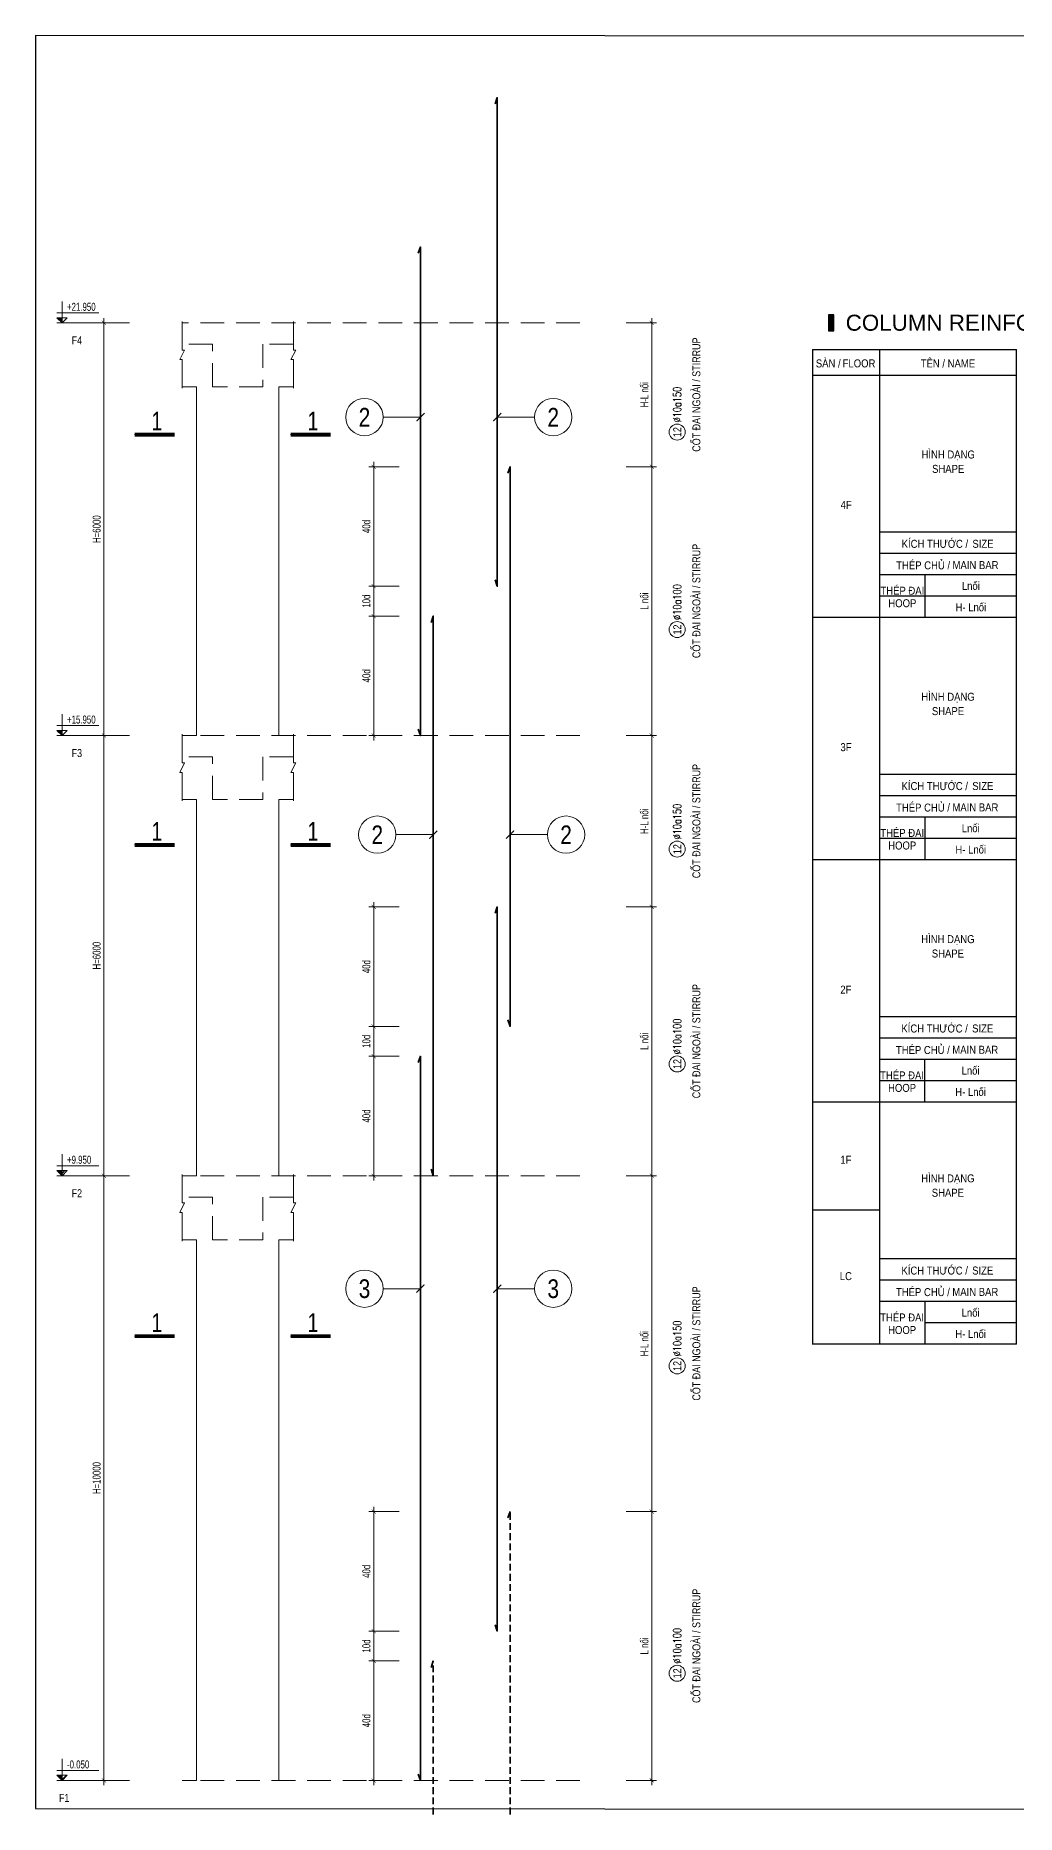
# Model space of a CAD drawing. Header units: millimetres. Extents: x 49323 to 538172, y -39336 to 181761.
# Drawn here: x 473037 to 482227, y 130284 to 146960 of the extents above; entities that cross this region are included whole.
import ezdxf
from ezdxf.enums import TextEntityAlignment as Align

# ---------------------------------------------------------------- set-up
doc = ezdxf.new("R2010")
doc.units = ezdxf.units.MM
doc.linetypes.add('HIDDEN', pattern=[9.524999999999999, 6.35, -3.175])
doc.linetypes.add('HIDDEN2', pattern=[4.762499999999999, 3.175, -1.5875])
doc.layers.get('0').update_dxf_attribs({"lineweight": 20})
doc.layers.get('Defpoints').update_dxf_attribs({"color": 151, "lineweight": 9})
for name, color, linetype in [('A-ANNO-LEAD', 4, 'Continuous'), ('TIT1', 3, 'Continuous'), ('TXT', 3, 'Continuous')]:
    doc.layers.add(name, color=color, linetype=linetype)
for name, color, linetype, lineweight in [('kata_thep chu', 4, 'Continuous', 35), ('NDC_S_ANNO', 7, 'Continuous', 20), ('NDC_S_BREAK-LINE', 1, 'Continuous', 15), ('NDC_S_CONTINUOUS', 3, 'Continuous', 20), ('NDC_S_DIM', 1, 'Continuous', 15), ('NDC_S_HIDDEN', 8, 'HIDDEN2', 13), ('NDC_S_LEADER', 1, 'Continuous', 15), ('NDC_S_REBAR', 4, 'Continuous', 35), ('NDC_S_SYMBOL', 1, 'Continuous', 15), ('NDC_S_TEXT SYMBOL', 7, 'Continuous', 20), ('NDC_S_THIN LINE', 8, 'Continuous', 9), ('NDC_S_VN TEXT', 7, 'Continuous', 20)]:
    doc.layers.add(name, color=color, linetype=linetype, lineweight=lineweight)
doc.styles.add('ARIAL', font='arial.ttf', dxfattribs={"width": 0.8})
doc.styles.add('NDC_ANNO', font='', dxfattribs={"width": 0.8})
doc.styles.add('NDC_ARIAL', font='arial.ttf', dxfattribs={"width": 0.85})
doc.styles.add('NDC_DIM', font='', dxfattribs={"width": 0.75})
doc.styles.add('NDC_EN TXT', font='romans.shx', dxfattribs={"width": 0.8})
doc.styles.add('NDC_VIE TXT', font='arial.ttf', dxfattribs={"width": 0.8})
doc.styles.get('NDC_ANNO').set_extended_font_data('Dotum')
doc.styles.get('NDC_DIM').set_extended_font_data('Dotum')
doc.dimstyles.new('NDC_dim_30', dxfattribs={"dimscale": 30, "dimtxt": 2.5, "dimasz": 1.5, "dimexe": 1.5, "dimexo": 2.5, "dimgap": 1, "dimtad": 1, "dimdec": 0, "dimzin": 0, "dimdsep": 46, "dimtxsty": 'NDC_DIM', "dimblk": 'DIMMARK', "dimcen": 0.09, "dimdle": 1.2, "dimclrd": 1, "dimclre": 1, "dimclrt": 3, "dimadec": 0, "dimazin": 0, "dimtfac": 1, "dimtdec": 0, "dimtix": 1, "dimtofl": 0, "dimtmove": 0, "dimatfit": 3, "dimfxl": 8, "dimfxlon": 1, "dimtolj": 1, "dimtzin": 0, "dimarcsym": 0})
doc.dimstyles.new('NDC_dim_75', dxfattribs={"dimscale": 75, "dimtxt": 2.5, "dimasz": 1.5, "dimexe": 1.5, "dimexo": 2.5, "dimgap": 1, "dimtad": 1, "dimdec": 0, "dimzin": 0, "dimdsep": 46, "dimtxsty": 'NDC_DIM', "dimblk": 'DIMMARK', "dimcen": 0.09, "dimdle": 1.2, "dimclrd": 1, "dimclre": 1, "dimclrt": 3, "dimadec": 0, "dimazin": 0, "dimtfac": 1, "dimtdec": 0, "dimtix": 1, "dimtofl": 0, "dimtmove": 0, "dimatfit": 3, "dimfxl": 8, "dimfxlon": 1, "dimtolj": 1, "dimtzin": 0, "dimarcsym": 0})

# ---------------------------------------------------------------- blocks, each defined once
blk = doc.blocks.new('DIMMARK')
at = {"layer": 'NDC_S_DIM', "color": 1}
blk.add_line((-1.5, 0), (1, 0), dxfattribs=at)
at = {"layer": 'NDC_S_DIM', "color": 2, "const_width": 0.1}
blk.add_lwpolyline([(-0.4242640687119285, -0.4242640687119285), (0.4242640687119285, 0.4242640687119285)], dxfattribs=at)
blk = doc.blocks.new('*D1915')
at = {"layer": 'Defpoints', "color": 0, "transparency": 16777216}
for p in [(235826.4158145603, 21008.03133469508), (236694.9130011299, 21008.03133469508), (236627.4130011282, 15339.42724640533)]:
    blk.add_point(p, dxfattribs=at)
at = {"layer": 'NDC_S_DIM', "color": 1, "lineweight": -2, "transparency": 16777216}
for p, q in [((236066.4158145603, 21008.03133469508), (235781.4158145603, 21008.03133469508)), ((235826.4158145603, 15384.42724640533), (235826.4158145603, 20963.03133469508)), ((236066.4158145603, 15339.42724640533), (235781.4158145603, 15339.42724640533))]:
    blk.add_line(p, q, dxfattribs=at)
at = {"layer": 'NDC_S_DIM', "color": 1, "lineweight": -2, "transparency": 16777216, "xscale": 45, "yscale": 45, "zscale": 45}
for p, rotation in [((235826.4158145603, 21008.03133469508), 90), ((235826.4158145603, 15339.42724640533), 270)]:
    blk.add_blockref('DIMMARK', p, dxfattribs=dict(at, rotation=rotation))
at = {"layer": 'NDC_S_DIM', "color": 3, "transparency": 16777216, "insert": (235758.8649326063, 18173.72929055013), "char_height": 75, "attachment_point": 5, "rotation": 90, "style": 'NDC_DIM'}
blk.add_mtext('\\A1;H=10000', dxfattribs=at)
blk = doc.blocks.new('*D1916')
at = {"layer": 'Defpoints', "color": 0, "transparency": 16777216}
for p in [(235826.4158145599, 25134.3877843607), (236694.9130011303, 25134.3877843607), (236694.9130011299, 21008.03133469508)]:
    blk.add_point(p, dxfattribs=at)
at = {"layer": 'NDC_S_DIM', "color": 1, "lineweight": -2, "transparency": 16777216}
for p, q in [((236066.4158145599, 25134.3877843607), (235781.4158145599, 25134.3877843607)), ((235826.4158145599, 21053.03133469508), (235826.4158145599, 25089.3877843607)), ((236066.4158145599, 21008.03133469508), (235781.4158145599, 21008.03133469508))]:
    blk.add_line(p, q, dxfattribs=at)
at = {"layer": 'NDC_S_DIM', "color": 1, "lineweight": -2, "transparency": 16777216, "xscale": 45, "yscale": 45, "zscale": 45}
for p, rotation in [((235826.4158145599, 25134.3877843607), 90), ((235826.4158145599, 21008.03133469508), 270)]:
    blk.add_blockref('DIMMARK', p, dxfattribs=dict(at, rotation=rotation))
at = {"layer": 'NDC_S_DIM', "color": 3, "transparency": 16777216, "insert": (235758.864932606, 23071.20955952782), "char_height": 75, "attachment_point": 5, "rotation": 90, "style": 'NDC_DIM'}
blk.add_mtext('\\A1;H=6000', dxfattribs=at)
blk = doc.blocks.new('*D1917')
at = {"layer": 'Defpoints', "color": 0, "transparency": 16777216}
for p in [(235826.4158145613, 29003.55654603003), (236744.9130011306, 29003.55654603003), (236694.9130011303, 25134.3877843607)]:
    blk.add_point(p, dxfattribs=at)
at = {"layer": 'NDC_S_DIM', "color": 1, "lineweight": -2, "transparency": 16777216}
for p, q in [((236066.4158145613, 29003.55654603003), (235781.4158145613, 29003.55654603003)), ((235826.4158145613, 25179.3877843607), (235826.4158145613, 28958.55654603003)), ((236066.4158145613, 25134.3877843607), (235781.4158145613, 25134.3877843607))]:
    blk.add_line(p, q, dxfattribs=at)
at = {"layer": 'NDC_S_DIM', "color": 1, "lineweight": -2, "transparency": 16777216, "xscale": 45, "yscale": 45, "zscale": 45}
for p, rotation in [((235826.4158145613, 29003.55654603003), 90), ((235826.4158145613, 25134.3877843607), 270)]:
    blk.add_blockref('DIMMARK', p, dxfattribs=dict(at, rotation=rotation))
at = {"layer": 'NDC_S_DIM', "color": 3, "transparency": 16777216, "insert": (235758.8649326074, 27068.97216519529), "char_height": 75, "attachment_point": 5, "rotation": 90, "style": 'NDC_DIM'}
blk.add_mtext('\\A1;H=6000', dxfattribs=at)
blk = doc.blocks.new('*U6')
at = {"layer": 'NDC_S_ANNO', "color": 0, "linetype": 'ByBlock', "lineweight": -2}
blk.add_line((-4.357142640116527, 0.002997111644365447), (1.000000217026004, 0.002999782974066001), dxfattribs=at)
at = {"layer": 'NDC_S_ANNO', "ltscale": 0.005, "const_width": 0.5}
blk.add_lwpolyline([(1.000000217026004, 0.002999782974066001), (-4.357142640116527, 0.002997111644365447)], dxfattribs=at)
at = {"layer": 'NDC_S_TEXT SYMBOL', "linetype": 'ByBlock', "lineweight": -2, "style": 'NDC_ANNO', "width": 0.8}
blk.add_attdef('DETAIL', text='', height=2.5, dxfattribs=at).set_placement((-0.635006858396082, 1.824862175366434), align=Align.MIDDLE_RIGHT)
blk = doc.blocks.new('*D1918')
at = {"layer": 'Defpoints', "color": 0, "ltscale": 0.005, "transparency": 16777216}
for p in [(238354.2713890636, 16459.42724640549, -5.397888116911379e-09), (238792.4508525407, 16459.42724640549), (238792.4508525407, 15339.42724640537)]:
    blk.add_point(p, dxfattribs=at)
at = {"layer": 'NDC_S_DIM', "color": 1, "lineweight": -2, "ltscale": 0.005, "transparency": 16777216}
for p, q in [((238594.2713890636, 16459.42724640549, -5.397888116911379e-09), (238309.2713890636, 16459.42724640549, -5.397888116911379e-09)), ((238354.2713890636, 15384.42724640537, -5.397888116911379e-09), (238354.2713890636, 16414.42724640549, -5.397888116911379e-09)), ((238594.2713890636, 15339.42724640537, -5.397888116911379e-09), (238309.2713890636, 15339.42724640537, -5.397888116911379e-09))]:
    blk.add_line(p, q, dxfattribs=at)
at = {"layer": 'NDC_S_DIM', "color": 1, "lineweight": -2, "ltscale": 0.005, "transparency": 16777216, "xscale": 45, "yscale": 45, "zscale": 45}
for p, rotation in [((238354.2713890636, 16459.42724640549, -5.397888116911379e-09), 90), ((238354.2713890636, 15339.42724640537, -5.397888116911379e-09), 270)]:
    blk.add_blockref('DIMMARK', p, dxfattribs=dict(at, rotation=rotation))
at = {"layer": 'NDC_S_DIM', "color": 3, "ltscale": 0.005, "transparency": 16777216, "insert": (238285.9572778016, 15899.42724640536, -5.397888116911379e-09), "char_height": 75, "attachment_point": 5, "rotation": 90, "style": 'NDC_DIM'}
blk.add_mtext('\\A1;40d', dxfattribs=at)
blk = doc.blocks.new('*D1919')
at = {"layer": 'Defpoints', "color": 0, "ltscale": 0.005, "transparency": 16777216}
for p in [(238354.2713890634, 16739.42724640371), (238792.4508525407, 16739.42724640371), (238792.4508525407, 16459.42724640549)]:
    blk.add_point(p, dxfattribs=at)
at = {"layer": 'NDC_S_DIM', "color": 1, "lineweight": -2, "ltscale": 0.005, "transparency": 16777216}
for p, q in [((238594.2713890634, 16739.42724640371), (238309.2713890634, 16739.42724640371)), ((238354.2713890634, 16504.42724640549), (238354.2713890634, 16694.42724640371)), ((238594.2713890634, 16459.42724640549), (238309.2713890634, 16459.42724640549))]:
    blk.add_line(p, q, dxfattribs=at)
at = {"layer": 'NDC_S_DIM', "color": 1, "lineweight": -2, "ltscale": 0.005, "transparency": 16777216, "xscale": 45, "yscale": 45, "zscale": 45}
for p, rotation in [((238354.2713890634, 16739.42724640371), 90), ((238354.2713890634, 16459.42724640549), 270)]:
    blk.add_blockref('DIMMARK', p, dxfattribs=dict(at, rotation=rotation))
at = {"layer": 'NDC_S_DIM', "color": 3, "ltscale": 0.005, "transparency": 16777216, "insert": (238285.9572778015, 16599.42724640453), "char_height": 75, "attachment_point": 5, "rotation": 90, "style": 'NDC_DIM'}
blk.add_mtext('\\A1;10d', dxfattribs=at)
blk = doc.blocks.new('*D1920')
at = {"layer": 'Defpoints', "color": 0, "ltscale": 0.005, "transparency": 16777216}
for p in [(238354.2713890634, 17859.42724640549), (238792.4508525407, 17859.42724640549), (238792.4508525407, 16739.42724640371)]:
    blk.add_point(p, dxfattribs=at)
at = {"layer": 'NDC_S_DIM', "color": 1, "lineweight": -2, "ltscale": 0.005, "transparency": 16777216}
for p, q in [((238594.2713890634, 17859.42724640549), (238309.2713890634, 17859.42724640549)), ((238354.2713890634, 16784.42724640371), (238354.2713890634, 17814.42724640549)), ((238594.2713890634, 16739.42724640371), (238309.2713890634, 16739.42724640371))]:
    blk.add_line(p, q, dxfattribs=at)
at = {"layer": 'NDC_S_DIM', "color": 1, "lineweight": -2, "ltscale": 0.005, "transparency": 16777216, "xscale": 45, "yscale": 45, "zscale": 45}
for p, rotation in [((238354.2713890634, 17859.42724640549), 90), ((238354.2713890634, 16739.42724640371), 270)]:
    blk.add_blockref('DIMMARK', p, dxfattribs=dict(at, rotation=rotation))
at = {"layer": 'NDC_S_DIM', "color": 3, "ltscale": 0.005, "transparency": 16777216, "insert": (238285.9572778015, 17299.42724640453), "char_height": 75, "attachment_point": 5, "rotation": 90, "style": 'NDC_DIM'}
blk.add_mtext('\\A1;40d', dxfattribs=at)
blk = doc.blocks.new('*D1921')
at = {"layer": 'Defpoints', "color": 0, "ltscale": 0.005, "transparency": 16777216}
for p in [(238354.271389063, 22128.03133469506, -5.397888116911379e-09), (238792.4508525413, 22128.03133469506), (238792.4508525413, 21008.03133469495)]:
    blk.add_point(p, dxfattribs=at)
at = {"layer": 'NDC_S_DIM', "color": 1, "lineweight": -2, "ltscale": 0.005, "transparency": 16777216}
for p, q in [((238594.271389063, 22128.03133469506, -5.397888116911379e-09), (238309.271389063, 22128.03133469506, -5.397888116911379e-09)), ((238354.271389063, 21053.03133469495, -5.397888116911379e-09), (238354.271389063, 22083.03133469506, -5.397888116911379e-09)), ((238594.271389063, 21008.03133469495, -5.397888116911379e-09), (238309.271389063, 21008.03133469495, -5.397888116911379e-09))]:
    blk.add_line(p, q, dxfattribs=at)
at = {"layer": 'NDC_S_DIM', "color": 1, "lineweight": -2, "ltscale": 0.005, "transparency": 16777216, "xscale": 45, "yscale": 45, "zscale": 45}
for p, rotation in [((238354.271389063, 22128.03133469506, -5.397888116911379e-09), 90), ((238354.271389063, 21008.03133469495, -5.397888116911379e-09), 270)]:
    blk.add_blockref('DIMMARK', p, dxfattribs=dict(at, rotation=rotation))
at = {"layer": 'NDC_S_DIM', "color": 3, "ltscale": 0.005, "transparency": 16777216, "insert": (238285.9572778011, 21568.03133469493, -5.397888116911379e-09), "char_height": 75, "attachment_point": 5, "rotation": 90, "style": 'NDC_DIM'}
blk.add_mtext('\\A1;40d', dxfattribs=at)
blk = doc.blocks.new('*D1922')
at = {"layer": 'Defpoints', "color": 0, "ltscale": 0.005, "transparency": 16777216}
for p in [(238354.271389063, 22408.03133469329), (238792.4508525413, 22408.03133469329), (238792.4508525413, 22128.03133469506)]:
    blk.add_point(p, dxfattribs=at)
at = {"layer": 'NDC_S_DIM', "color": 1, "lineweight": -2, "ltscale": 0.005, "transparency": 16777216}
for p, q in [((238594.271389063, 22408.03133469329), (238309.271389063, 22408.03133469329)), ((238354.271389063, 22173.03133469506), (238354.271389063, 22363.03133469329)), ((238594.271389063, 22128.03133469506), (238309.271389063, 22128.03133469506))]:
    blk.add_line(p, q, dxfattribs=at)
at = {"layer": 'NDC_S_DIM', "color": 1, "lineweight": -2, "ltscale": 0.005, "transparency": 16777216, "xscale": 45, "yscale": 45, "zscale": 45}
for p, rotation in [((238354.271389063, 22408.03133469329), 90), ((238354.271389063, 22128.03133469506), 270)]:
    blk.add_blockref('DIMMARK', p, dxfattribs=dict(at, rotation=rotation))
at = {"layer": 'NDC_S_DIM', "color": 3, "ltscale": 0.005, "transparency": 16777216, "insert": (238285.9572778011, 22268.0313346941), "char_height": 75, "attachment_point": 5, "rotation": 90, "style": 'NDC_DIM'}
blk.add_mtext('\\A1;10d', dxfattribs=at)
blk = doc.blocks.new('*D1923')
at = {"layer": 'Defpoints', "color": 0, "ltscale": 0.005, "transparency": 16777216}
for p in [(238354.271389063, 23528.03133469506), (238792.4508525413, 23528.03133469506), (238792.4508525413, 22408.03133469329)]:
    blk.add_point(p, dxfattribs=at)
at = {"layer": 'NDC_S_DIM', "color": 1, "lineweight": -2, "ltscale": 0.005, "transparency": 16777216}
for p, q in [((238594.271389063, 23528.03133469506), (238309.271389063, 23528.03133469506)), ((238354.271389063, 22453.03133469329), (238354.271389063, 23483.03133469506)), ((238594.271389063, 22408.03133469329), (238309.271389063, 22408.03133469329))]:
    blk.add_line(p, q, dxfattribs=at)
at = {"layer": 'NDC_S_DIM', "color": 1, "lineweight": -2, "ltscale": 0.005, "transparency": 16777216, "xscale": 45, "yscale": 45, "zscale": 45}
for p, rotation in [((238354.271389063, 23528.03133469506), 90), ((238354.271389063, 22408.03133469329), 270)]:
    blk.add_blockref('DIMMARK', p, dxfattribs=dict(at, rotation=rotation))
at = {"layer": 'NDC_S_DIM', "color": 3, "ltscale": 0.005, "transparency": 16777216, "insert": (238285.9572778011, 22968.0313346941), "char_height": 75, "attachment_point": 5, "rotation": 90, "style": 'NDC_DIM'}
blk.add_mtext('\\A1;40d', dxfattribs=at)
blk = doc.blocks.new('*D1924')
at = {"layer": 'Defpoints', "color": 0, "ltscale": 0.005, "transparency": 16777216}
for p in [(238354.2713890634, 26254.3877843607, -5.397888116911379e-09), (238792.4508525417, 26254.3877843607), (238792.4508525417, 25134.38778436059)]:
    blk.add_point(p, dxfattribs=at)
at = {"layer": 'NDC_S_DIM', "color": 1, "lineweight": -2, "ltscale": 0.005, "transparency": 16777216}
for p, q in [((238594.2713890634, 26254.3877843607, -5.397888116911379e-09), (238309.2713890634, 26254.3877843607, -5.397888116911379e-09)), ((238354.2713890634, 25179.38778436059, -5.397888116911379e-09), (238354.2713890634, 26209.3877843607, -5.397888116911379e-09)), ((238594.2713890634, 25134.38778436059, -5.397888116911379e-09), (238309.2713890634, 25134.38778436059, -5.397888116911379e-09))]:
    blk.add_line(p, q, dxfattribs=at)
at = {"layer": 'NDC_S_DIM', "color": 1, "lineweight": -2, "ltscale": 0.005, "transparency": 16777216, "xscale": 45, "yscale": 45, "zscale": 45}
for p, rotation in [((238354.2713890634, 26254.3877843607, -5.397888116911379e-09), 90), ((238354.2713890634, 25134.38778436059, -5.397888116911379e-09), 270)]:
    blk.add_blockref('DIMMARK', p, dxfattribs=dict(at, rotation=rotation))
at = {"layer": 'NDC_S_DIM', "color": 3, "ltscale": 0.005, "transparency": 16777216, "insert": (238285.9572778015, 25694.38778436057, -5.397888116911379e-09), "char_height": 75, "attachment_point": 5, "rotation": 90, "style": 'NDC_DIM'}
blk.add_mtext('\\A1;40d', dxfattribs=at)
blk = doc.blocks.new('*D1925')
at = {"layer": 'Defpoints', "color": 0, "ltscale": 0.005, "transparency": 16777216}
for p in [(238354.2713890634, 26534.38778435893), (238792.4508525417, 26534.38778435893), (238792.4508525417, 26254.3877843607)]:
    blk.add_point(p, dxfattribs=at)
at = {"layer": 'NDC_S_DIM', "color": 1, "lineweight": -2, "ltscale": 0.005, "transparency": 16777216}
for p, q in [((238594.2713890634, 26534.38778435893), (238309.2713890634, 26534.38778435893)), ((238354.2713890634, 26299.3877843607), (238354.2713890634, 26489.38778435893)), ((238594.2713890634, 26254.3877843607), (238309.2713890634, 26254.3877843607))]:
    blk.add_line(p, q, dxfattribs=at)
at = {"layer": 'NDC_S_DIM', "color": 1, "lineweight": -2, "ltscale": 0.005, "transparency": 16777216, "xscale": 45, "yscale": 45, "zscale": 45}
for p, rotation in [((238354.2713890634, 26534.38778435893), 90), ((238354.2713890634, 26254.3877843607), 270)]:
    blk.add_blockref('DIMMARK', p, dxfattribs=dict(at, rotation=rotation))
at = {"layer": 'NDC_S_DIM', "color": 3, "ltscale": 0.005, "transparency": 16777216, "insert": (238285.9572778015, 26394.38778435974), "char_height": 75, "attachment_point": 5, "rotation": 90, "style": 'NDC_DIM'}
blk.add_mtext('\\A1;10d', dxfattribs=at)
blk = doc.blocks.new('*D1926')
at = {"layer": 'Defpoints', "color": 0, "ltscale": 0.005, "transparency": 16777216}
for p in [(238354.2713890633, 27654.3877843607), (238792.4508525417, 27654.3877843607), (238792.4508525417, 26534.38778435893)]:
    blk.add_point(p, dxfattribs=at)
at = {"layer": 'NDC_S_DIM', "color": 1, "lineweight": -2, "ltscale": 0.005, "transparency": 16777216}
for p, q in [((238594.2713890633, 27654.3877843607), (238309.2713890633, 27654.3877843607)), ((238354.2713890633, 26579.38778435893), (238354.2713890633, 27609.3877843607)), ((238594.2713890633, 26534.38778435893), (238309.2713890633, 26534.38778435893))]:
    blk.add_line(p, q, dxfattribs=at)
at = {"layer": 'NDC_S_DIM', "color": 1, "lineweight": -2, "ltscale": 0.005, "transparency": 16777216, "xscale": 45, "yscale": 45, "zscale": 45}
for p, rotation in [((238354.2713890633, 27654.3877843607), 90), ((238354.2713890633, 26534.38778435893), 270)]:
    blk.add_blockref('DIMMARK', p, dxfattribs=dict(at, rotation=rotation))
at = {"layer": 'NDC_S_DIM', "color": 3, "ltscale": 0.005, "transparency": 16777216, "insert": (238285.9572778014, 27094.38778435974), "char_height": 75, "attachment_point": 5, "rotation": 90, "style": 'NDC_DIM'}
blk.add_mtext('\\A1;40d', dxfattribs=at)
blk = doc.blocks.new('*D1927')
at = {"layer": 'Defpoints', "color": 0, "ltscale": 70, "transparency": 16777216}
for p in [(239632.2000959597, 17859.42724640569), (240959.7569647339, 17859.42724640569), (240397.4042410804, 15339.42724640533)]:
    blk.add_point(p, dxfattribs=at)
at = {"layer": 'NDC_S_DIM', "color": 1, "lineweight": -2, "ltscale": 70, "transparency": 16777216}
for p, q in [((240719.7569647339, 17859.42724640569), (241004.7569647339, 17859.42724640569)), ((240959.7569647339, 15384.42724640533), (240959.7569647339, 17814.42724640569)), ((240719.7569647339, 15339.42724640533), (241004.7569647339, 15339.42724640533))]:
    blk.add_line(p, q, dxfattribs=at)
at = {"layer": 'NDC_S_DIM', "color": 1, "lineweight": -2, "ltscale": 70, "transparency": 16777216, "xscale": 45, "yscale": 45, "zscale": 45}
for p, rotation in [((240959.7569647339, 17859.42724640569), 90), ((240959.7569647339, 15339.42724640533), 270)]:
    blk.add_blockref('DIMMARK', p, dxfattribs=dict(at, rotation=rotation))
at = {"layer": 'NDC_S_DIM', "color": 3, "ltscale": 70, "transparency": 16777216, "insert": (240891.7576305128, 16599.42724640544), "char_height": 75, "attachment_point": 5, "rotation": 90, "style": 'NDC_DIM'}
blk.add_mtext('\\A1;L nối', dxfattribs=at)
blk = doc.blocks.new('*D1928')
at = {"layer": 'Defpoints', "color": 0, "ltscale": 70, "transparency": 16777216}
for p in [(239512.2000959597, 23528.03133469512), (240959.7569647335, 23528.03133469512), (240397.404241081, 21008.0313346949)]:
    blk.add_point(p, dxfattribs=at)
at = {"layer": 'NDC_S_DIM', "color": 1, "lineweight": -2, "ltscale": 70, "transparency": 16777216}
for p, q in [((240719.7569647335, 23528.03133469512), (241004.7569647335, 23528.03133469512)), ((240959.7569647335, 21053.0313346949), (240959.7569647335, 23483.03133469512)), ((240719.7569647335, 21008.0313346949), (241004.7569647335, 21008.0313346949))]:
    blk.add_line(p, q, dxfattribs=at)
at = {"layer": 'NDC_S_DIM', "color": 1, "lineweight": -2, "ltscale": 70, "transparency": 16777216, "xscale": 45, "yscale": 45, "zscale": 45}
for p, rotation in [((240959.7569647335, 23528.03133469512), 90), ((240959.7569647335, 21008.0313346949), 270)]:
    blk.add_blockref('DIMMARK', p, dxfattribs=dict(at, rotation=rotation))
at = {"layer": 'NDC_S_DIM', "color": 3, "ltscale": 70, "transparency": 16777216, "insert": (240891.7576305124, 22268.03133469494), "char_height": 75, "attachment_point": 5, "rotation": 90, "style": 'NDC_DIM'}
blk.add_mtext('\\A1;L nối', dxfattribs=at)
blk = doc.blocks.new('*D1929')
at = {"layer": 'Defpoints', "color": 0, "ltscale": 70, "transparency": 16777216}
for p in [(239632.2000959606, 27654.38778436095), (240959.7569647339, 27654.38778436095), (240397.4042410813, 25134.38778436054)]:
    blk.add_point(p, dxfattribs=at)
at = {"layer": 'NDC_S_DIM', "color": 1, "lineweight": -2, "ltscale": 70, "transparency": 16777216}
for p, q in [((240719.7569647339, 27654.38778436095), (241004.7569647339, 27654.38778436095)), ((240959.7569647339, 25179.38778436054), (240959.7569647339, 27609.38778436095)), ((240719.7569647339, 25134.38778436054), (241004.7569647339, 25134.38778436054))]:
    blk.add_line(p, q, dxfattribs=at)
at = {"layer": 'NDC_S_DIM', "color": 1, "lineweight": -2, "ltscale": 70, "transparency": 16777216, "xscale": 45, "yscale": 45, "zscale": 45}
for p, rotation in [((240959.7569647339, 27654.38778436095), 90), ((240959.7569647339, 25134.38778436054), 270)]:
    blk.add_blockref('DIMMARK', p, dxfattribs=dict(at, rotation=rotation))
at = {"layer": 'NDC_S_DIM', "color": 3, "ltscale": 70, "transparency": 16777216, "insert": (240891.7576305128, 26394.38778436067), "char_height": 75, "attachment_point": 5, "rotation": 90, "style": 'NDC_DIM'}
blk.add_mtext('\\A1;L nối', dxfattribs=at)
blk = doc.blocks.new('*U236')
blk.add_circle((-2.5, 0), 2.5)
at = {"layer": 'NDC_S_VN TEXT', "color": 7, "style": 'ARIAL', "width": 0.8}
blk.add_attdef('SH2', text='', height=2.5, dxfattribs=at).set_placement((-2.5, 0), align=Align.MIDDLE)
at = {"layer": 'NDC_S_VN TEXT', "color": 3, "style": 'NDC_EN TXT', "width": 0.75}
blk.add_attdef('DKKC1', (0.5, -1.25), '', height=2.5, dxfattribs=at)
blk = doc.blocks.new('CD')
at = {"layer": 'NDC_S_ANNO'}
blk.add_hatch(color=3, dxfattribs=at).paths.add_polyline_path([(5.820766091346741e-10, 159.6954857552046), (-161.2010908627417, 159.6954857552046), (5.820766091346741e-10, -5.529727786779404e-10)])
at = {"layer": 'NDC_S_ANNO', "ltscale": 50}
h = blk.add_hatch(dxfattribs=at)
h.set_pattern_fill('ANSI31', color=256, scale=140.6250541793833, style=0)
h.set_pattern_definition([(45, (5.820766091346741e-10, 0), (-315.7122508925224, 315.7122508925224), [])])
h.paths.add_polyline_path([(5.820766091346741e-10, 159.6954857552046), (5.820766091346741e-10, -5.529727786779404e-10), (161.2010908930097, 159.6954857552046)])
for p, q in [((1156.125648126763, 0), (-163.8695725132129, 0)), ((-159.2704896852956, 314.0833880473947), (1146.947077315999, 314.0833880473947))]:
    blk.add_line(p, q, dxfattribs=at)
for points in [[(5.820766091346741e-10, 669.4950748638657), (5.820766091346741e-10, -5.529727786779404e-10)], [(5.820766091346741e-10, -5.529727786779404e-10), (-161.2010908627417, 159.6954857552046), (5.820766091346741e-10, 159.6954857552046)], [(5.820766091346741e-10, -5.529727786779404e-10), (161.2010908930097, 159.6954857552046), (5.820766091346741e-10, 159.6954857552046)]]:
    blk.add_lwpolyline(points, dxfattribs=at)
at = {"layer": 'NDC_S_TEXT SYMBOL', "color": 3, "style": 'NDC_DIM', "width": 0.7}
blk.add_attdef('COT', (153.9534816145897, 374.6377722059842), '', height=250, dxfattribs=at)
blk = doc.blocks.new('*D1930')
at = {"layer": 'Defpoints', "color": 0, "ltscale": 40, "transparency": 16777216}
for p in [(239512.2000959596, 21008.0313346949), (240959.7569647341, 21008.0313346949), (239632.2000959597, 17859.42724640569)]:
    blk.add_point(p, dxfattribs=at)
at = {"layer": 'NDC_S_DIM', "color": 1, "lineweight": -2, "ltscale": 40, "transparency": 16777216}
for p, q in [((240719.7569647341, 21008.0313346949), (241004.7569647341, 21008.0313346949)), ((240959.7569647341, 17904.42724640569), (240959.7569647341, 20963.0313346949)), ((240719.7569647341, 17859.42724640569), (241004.7569647341, 17859.42724640569))]:
    blk.add_line(p, q, dxfattribs=at)
at = {"layer": 'NDC_S_DIM', "color": 1, "lineweight": -2, "ltscale": 40, "transparency": 16777216, "xscale": 45, "yscale": 45, "zscale": 45}
for p, rotation in [((240959.7569647341, 21008.0313346949), 90), ((240959.7569647341, 17859.42724640569), 270)]:
    blk.add_blockref('DIMMARK', p, dxfattribs=dict(at, rotation=rotation))
at = {"layer": 'NDC_S_DIM', "color": 3, "ltscale": 40, "transparency": 16777216, "insert": (240891.757630513, 19433.72929055023), "char_height": 75, "attachment_point": 5, "rotation": 90, "style": 'NDC_DIM'}
blk.add_mtext('\\A1;H-L nối', dxfattribs=at)
blk = doc.blocks.new('*D1931')
at = {"layer": 'Defpoints', "color": 0, "ltscale": 40, "transparency": 16777216}
for p in [(240397.4042410813, 25134.38778436054), (240959.7569647338, 25134.38778436054), (239512.2000959597, 23528.03133469512)]:
    blk.add_point(p, dxfattribs=at)
at = {"layer": 'NDC_S_DIM', "color": 1, "lineweight": -2, "ltscale": 40, "transparency": 16777216}
for p, q in [((240719.7569647338, 25134.38778436054), (241004.7569647338, 25134.38778436054)), ((240959.7569647338, 23573.03133469512), (240959.7569647338, 25089.38778436054)), ((240719.7569647338, 23528.03133469512), (241004.7569647338, 23528.03133469512))]:
    blk.add_line(p, q, dxfattribs=at)
at = {"layer": 'NDC_S_DIM', "color": 1, "lineweight": -2, "ltscale": 40, "transparency": 16777216, "xscale": 45, "yscale": 45, "zscale": 45}
for p, rotation in [((240959.7569647338, 25134.38778436054), 90), ((240959.7569647338, 23528.03133469512), 270)]:
    blk.add_blockref('DIMMARK', p, dxfattribs=dict(at, rotation=rotation))
at = {"layer": 'NDC_S_DIM', "color": 3, "ltscale": 40, "transparency": 16777216, "insert": (240891.7576305127, 24331.20955952776), "char_height": 75, "attachment_point": 5, "rotation": 90, "style": 'NDC_DIM'}
blk.add_mtext('\\A1;H-L nối', dxfattribs=at)
blk = doc.blocks.new('*D1932')
at = {"layer": 'Defpoints', "color": 0, "ltscale": 40, "transparency": 16777216}
for p in [(239512.2000959604, 29003.55654603003), (240959.7569647351, 29003.55654603003), (239632.2000959606, 27654.38778436095)]:
    blk.add_point(p, dxfattribs=at)
at = {"layer": 'NDC_S_DIM', "color": 1, "lineweight": -2, "ltscale": 40, "transparency": 16777216}
for p, q in [((240719.7569647351, 29003.55654603003), (241004.7569647351, 29003.55654603003)), ((240959.7569647351, 27699.38778436095), (240959.7569647351, 28958.55654603003)), ((240719.7569647351, 27654.38778436095), (241004.7569647351, 27654.38778436095))]:
    blk.add_line(p, q, dxfattribs=at)
at = {"layer": 'NDC_S_DIM', "color": 1, "lineweight": -2, "ltscale": 40, "transparency": 16777216, "xscale": 45, "yscale": 45, "zscale": 45}
for p, rotation in [((240959.7569647351, 29003.55654603003), 90), ((240959.7569647351, 27654.38778436095), 270)]:
    blk.add_blockref('DIMMARK', p, dxfattribs=dict(at, rotation=rotation))
at = {"layer": 'NDC_S_DIM', "color": 3, "ltscale": 40, "transparency": 16777216, "insert": (240891.757630514, 28328.97216519541), "char_height": 75, "attachment_point": 5, "rotation": 90, "style": 'NDC_DIM'}
blk.add_mtext('\\A1;H-L nối', dxfattribs=at)
blk = doc.blocks.new('column 2')
at = {"layer": 'kata_thep chu', "color": 4, "ltscale": 0.005}
for points in [[(239492.2000959601, 26594.38778436094), (239512.2000959601, 26534.38778436094), (239512.2000959603, 31115.44661806026), (239492.2000959603, 31055.44661806026)], [(238772.45085254, 25194.38778435806), (238792.45085254, 25134.38778435806), (238792.4508525404, 29715.44661806026), (238772.4508525404, 29655.44661806026)], [(239612.2000959602, 22468.03133469512), (239632.2000959602, 22408.03133469512), (239632.2000959605, 27654.38778436094), (239612.2000959605, 27594.38778436094)], [(238892.4508525396, 21068.03133469485), (238912.4508525396, 21008.03133469485), (238912.45085254, 26254.38778436094), (238892.45085254, 26194.38778436094)], [(239492.2000959589, 16799.42724640535), (239512.2000959589, 16739.42724640535), (239512.2000959596, 23528.03133469512), (239492.2000959596, 23468.03133469512)], [(238772.450852539, 15399.42724640269), (238792.450852539, 15339.42724640269), (238792.4508525396, 22128.03133469512), (238772.4508525396, 22068.03133469512)]]:
    blk.add_lwpolyline(points, dxfattribs=at)
at = {"layer": 'NDC_S_BREAK-LINE'}
for points in [[(236559.9130011287, 28391.05654603001), (236559.9130011287, 28658.55654603001), (236537.4130011287, 28658.55654603001), (236582.4130011287, 28748.55654603001), (236559.9130011287, 28748.55654603001), (236559.9130011287, 29016.05654603001)], [(237601.5253373742, 28391.05654603001), (237601.5253373742, 28658.55654603001), (237579.0253373742, 28658.55654603001), (237624.0253373742, 28748.55654603001), (237601.5253373742, 28748.55654603001), (237601.5253373742, 29016.05654603001)], [(236559.9130011284, 24521.88778436053), (236559.9130011284, 24789.38778436053), (236537.4130011284, 24789.38778436053), (236582.4130011284, 24879.38778436053), (236559.9130011284, 24879.38778436053), (236559.9130011284, 25146.88778436053)], [(237601.525337374, 24521.88778436053), (237601.525337374, 24789.38778436053), (237579.025337374, 24789.38778436053), (237624.025337374, 24879.38778436053), (237601.525337374, 24879.38778436053), (237601.525337374, 25146.88778436053)], [(236559.9130011279, 20395.5313346949), (236559.9130011279, 20663.0313346949), (236537.4130011279, 20663.0313346949), (236582.4130011279, 20753.0313346949), (236559.9130011279, 20753.0313346949), (236559.9130011279, 21020.5313346949)], [(237601.5253373735, 20395.5313346949), (237601.5253373735, 20663.0313346949), (237579.0253373735, 20663.0313346949), (237624.0253373735, 20753.0313346949), (237601.5253373735, 20753.0313346949), (237601.5253373735, 21020.5313346949)]]:
    blk.add_lwpolyline(points, dxfattribs=at)
at = {"layer": 'NDC_S_CONTINUOUS'}
for points in [[(236559.9130011284, 25134.38778436069), (236694.9130011302, 25134.38778436069), (236694.9130011287, 28403.55654603001), (236559.9130011287, 28403.55654603001)], [(237601.525337374, 25134.38778436069), (237466.525337374, 25134.38778436072), (237466.5253373742, 28403.55654603001), (237601.5253373742, 28403.55654603001)], [(236559.9130011279, 21008.03133469506), (236694.9130011298, 21008.03133469506), (236694.9130011284, 24534.38778436053), (236559.9130011284, 24534.38778436053)], [(237601.5253373735, 21008.03133469506), (237466.5253373735, 21008.03133469509), (237466.525337374, 24534.38778436053), (237601.525337374, 24534.38778436053)], [(236559.9130011273, 15339.42724640532), (236694.9130011292, 15339.42724640532), (236694.9130011279, 20408.0313346949), (236559.9130011279, 20408.0313346949)], [(237601.5253373728, 15339.42724640532), (237466.5253373728, 15339.42724640535), (237466.5253373735, 20408.0313346949), (237601.5253373735, 20408.0313346949)]]:
    blk.add_lwpolyline(points, dxfattribs=at)
at = {"layer": 'NDC_S_DIM'}
for centre in [(238267.9398233747, 28119.68021524866), (240036.7111251258, 28119.68021524866), (238387.9398233744, 24205.32067478051), (240156.7111251254, 24205.32067478051), (238267.9398233743, 19949.12371299155), (240036.7111251253, 19949.12371299155)]:
    blk.add_circle(centre, 175, dxfattribs=at)
at = {"layer": 'NDC_S_HIDDEN', "ltscale": 70}
for p, q in [((240287.411377722, 29003.55654603001), (236559.9130011287, 29003.55654603001)), ((240287.4113777216, 25134.38778436053), (236559.9130011284, 25134.38778436053)), ((240287.4113777212, 21008.0313346949), (236559.9130011279, 21008.0313346949)), ((240287.4113777207, 15339.42724640532), (236559.9130011273, 15339.42724640532))]:
    blk.add_line(p, q, dxfattribs=at)
for points in [[(237601.5253373742, 28803.55654603001), (237316.5253373742, 28803.55654603001), (237316.5253373742, 28403.55654603001), (236844.9130011287, 28403.55654603001), (236844.9130011306, 28803.55654603001), (236559.9130011287, 28803.55654603001)], [(237601.525337374, 24934.38778436053), (237316.525337374, 24934.38778436053), (237316.525337374, 24534.38778436053), (236844.9130011284, 24534.38778436053), (236844.9130011302, 24934.38778436053), (236559.9130011284, 24934.38778436053)], [(237601.5253373735, 20808.0313346949), (237316.5253373735, 20808.0313346949), (237316.5253373735, 20408.0313346949), (236844.9130011279, 20408.0313346949), (236844.9130011298, 20808.0313346949), (236559.9130011279, 20808.0313346949)]]:
    blk.add_lwpolyline(points, dxfattribs=at)
at = {"layer": 'NDC_S_REBAR', "linetype": 'HIDDEN', "ltscale": 10}
for points in [[(239632.2000959596, 15020.6372472502), (239632.2000959596, 17859.42724640568), (239612.2000959596, 17799.42724640568)], [(238912.450852539, 15020.6372472502), (238912.450852539, 16459.42724640568), (238892.450852539, 16399.42724640568)]]:
    blk.add_lwpolyline(points, dxfattribs=at)
at = {"layer": 'NDC_S_DIM'}
ref = blk.add_blockref('CD', (235434.5781201225, 29003.55654603022), dxfattribs=dict(at, xscale=0.3, yscale=0.3, zscale=0.3))
ref.add_attrib('COT', '+21.950', (235480.7641646069, 29115.94787769202), dxfattribs={"layer": '0', "color": 3, "height": 75.00000000000004, "style": 'NDC_DIM', "width": 0.7499999999999999})
ref = blk.add_blockref('CD', (235434.5781201222, 25134.38778436073), dxfattribs=dict(at, xscale=0.3, yscale=0.3, zscale=0.3))
ref.add_attrib('COT', '+15.950', (235480.7641646066, 25246.77911602253), dxfattribs={"layer": '0', "color": 3, "height": 75.00000000000004, "style": 'NDC_DIM', "width": 0.7499999999999999})
ref = blk.add_blockref('CD', (235434.5781201217, 21008.0313346951), dxfattribs=dict(at, xscale=0.3, yscale=0.3, zscale=0.3))
ref.add_attrib('COT', '+9.950', (235480.7641646061, 21120.4226663569), dxfattribs={"layer": '0', "color": 3, "height": 75.00000000000004, "style": 'NDC_DIM', "width": 0.7499999999999999})
ref = blk.add_blockref('CD', (235434.5781201221, 15339.42724640535), dxfattribs=dict(at, xscale=0.3, yscale=0.3, zscale=0.7))
ref.add_attrib('COT', '-0.050', (235480.7641646065, 15451.81857806715), dxfattribs={"layer": '0', "color": 6, "height": 75.00000000000004, "style": 'NDC_DIM', "width": 0.7499999999999999})
at = {"layer": 'NDC_S_SYMBOL', "xscale": 70, "yscale": 70, "zscale": 70}
for p in [(236418.3402147517, 27954.90264049081), (237881.1238500982, 27954.90290762378), (236418.3402147513, 24108.46543541795), (237881.1238500978, 24108.46570255092), (236418.3402147506, 19504.09594659193), (237881.1238500972, 19504.0962137249)]:
    blk.add_blockref('*U6', p, dxfattribs=at).add_auto_attribs({'DETAIL': '1'})
at = {"layer": 'NDC_S_THIN LINE', "xscale": 30.00000000000001, "yscale": 30.00000000000001, "zscale": 30.00000000000001, "rotation": 90}
for p, values in [((241197.8886069545, 28054.18656389408), {'SH2': '12', 'DKKC1': '%%c10a150'}), ((241197.8886069545, 26203.32581655787), {'SH2': '12', 'DKKC1': '%%c10a100'}), ((241197.888606954, 24144.72034900117), {'SH2': '12', 'DKKC1': '%%c10a150'}), ((241197.888606954, 22130.66582379845), {'SH2': '12', 'DKKC1': '%%c10a100'}), ((241197.8886069533, 19300.07076771458), {'SH2': '12', 'DKKC1': '%%c10a150'}), ((241197.8886069533, 16418.56618510318), {'SH2': '12', 'DKKC1': '%%c10a100'})]:
    blk.add_blockref('*U236', p, dxfattribs=at).add_auto_attribs(values)
at = {"layer": 'NDC_S_VN TEXT', "style": 'NDC_VIE TXT', "width": 0.8}
for s, p in [('F4', (235524.0751357267, 28839.42426986509)), ('F3', (235524.0751357265, 24970.25550819561)), ('F2', (235524.075135726, 20843.89905852998)), ('F1', (235405.1977976569, 15175.29497024018))]:
    blk.add_text(s, height=75, dxfattribs=at).set_placement(p, align=Align.MIDDLE_LEFT)
for p in [(241377.8875609568, 27795.00670546669), (241377.8875609556, 25860.42232463195), (241377.8875609555, 23797.24409979903), (241377.8875609551, 21734.06587496621), (241377.8875609557, 18899.7638308215), (241377.8875609556, 16065.46178667672)]:
    blk.add_text('CỐT ĐAI NGOÀI / STIRRUP', height=75, rotation=90, dxfattribs=at).set_placement(p, align=Align.MIDDLE_LEFT)
at = {"layer": 'NDC_S_VN TEXT', "color": 7, "style": 'ARIAL', "width": 0.8}
for s, p in [('2', (238267.9398233747, 28119.68021524866)), ('2', (240036.7111251258, 28119.68021524866)), ('2', (238387.9398233744, 24205.32067478051)), ('2', (240156.7111251254, 24205.32067478051)), ('3', (238267.9398233743, 19949.12371299155)), ('3', (240036.7111251253, 19949.12371299155))]:
    blk.add_text(s, height=175, dxfattribs=at).set_placement(p, align=Align.MIDDLE)
at = {"layer": 'NDC_S_DIM'}
for base, p1, p2, text, picture, middle in [((235826.4158145613, 29003.55654603003), (236694.9130011302, 25134.38778436069), (236744.9130011305, 29003.55654603001), 'H=6000', '*D1917', (235758.8649326074, 27068.97216519529)), ((235826.4158145599, 25134.3877843607), (236694.9130011298, 21008.03133469507), (236694.9130011302, 25134.38778436069), 'H=6000', '*D1916', (235758.864932606, 23071.20955952782)), ((235826.4158145603, 21008.03133469508), (236627.4130011281, 15339.42724640532), (236694.9130011298, 21008.03133469507), 'H=10000', '*D1915', (235758.8649326063, 18173.72929055013))]:
    dim = blk.add_linear_dim(base=base, p1=p1, p2=p2, angle=90, text=text, dimstyle='NDC_dim_30', dxfattribs=at)
    dim.commit()
    dim.dimension.update_dxf_attribs({"geometry": picture, "text_midpoint": middle})
at = {"layer": 'NDC_S_DIM', "ltscale": 40}
for base, p1, p2, picture, middle in [((240959.7569647351, 29003.55654603003), (239632.2000959605, 27654.38778436094), (239512.2000959603, 29003.55654603001), '*D1932', (240891.757630514, 28328.97216519541)), ((240959.7569647338, 25134.38778436054), (239512.2000959596, 23528.03133469512), (240397.4042410812, 25134.38778436053), '*D1931', (240891.7576305127, 24331.20955952776)), ((240959.7569647341, 21008.0313346949), (239632.2000959596, 17859.42724640568), (239512.2000959595, 21008.0313346949), '*D1930', (240891.757630513, 19433.72929055023))]:
    dim = blk.add_linear_dim(base=base, p1=p1, p2=p2, angle=90, text='H-L nối', dimstyle='NDC_dim_30', dxfattribs=at)
    dim.commit()
    dim.dimension.update_dxf_attribs({"geometry": picture, "text_midpoint": middle})
at = {"layer": 'NDC_S_DIM', "ltscale": 0.005}
for base, p1, p2, text, picture, middle in [((238354.2713890633, 27654.3877843607), (238792.4508525416, 26534.38778435891), (238792.4508525416, 27654.38778436069), '40d', '*D1926', (238285.9572778014, 27094.38778435974)), ((238354.2713890634, 26534.38778435893), (238792.4508525416, 26254.38778436069), (238792.4508525416, 26534.38778435891), '10d', '*D1925', (238285.9572778015, 26394.38778435974)), ((238354.2713890634, 26254.3877843607, -5.397888116911379e-09), (238792.4508525416, 25134.38778436057), (238792.4508525416, 26254.38778436069), '40d', '*D1924', (238285.9572778015, 25694.38778436057, -5.397888116911379e-09)), ((238354.271389063, 23528.03133469506), (238792.4508525411, 22408.03133469328), (238792.4508525411, 23528.03133469506), '40d', '*D1923', (238285.9572778011, 22968.0313346941)), ((238354.271389063, 22408.03133469329), (238792.4508525411, 22128.03133469506), (238792.4508525411, 22408.03133469328), '10d', '*D1922', (238285.9572778011, 22268.0313346941)), ((238354.271389063, 22128.03133469506, -5.397888116911379e-09), (238792.4508525411, 21008.03133469494), (238792.4508525411, 22128.03133469506), '40d', '*D1921', (238285.9572778011, 21568.03133469493, -5.397888116911379e-09)), ((238354.2713890634, 17859.42724640549), (238792.4508525406, 16739.42724640371), (238792.4508525406, 17859.42724640548), '40d', '*D1920', (238285.9572778015, 17299.42724640453)), ((238354.2713890634, 16739.42724640371), (238792.4508525406, 16459.42724640548), (238792.4508525406, 16739.42724640371), '10d', '*D1919', (238285.9572778015, 16599.42724640453)), ((238354.2713890636, 16459.42724640549, -5.397888116911379e-09), (238792.4508525406, 15339.42724640536), (238792.4508525406, 16459.42724640548), '40d', '*D1918', (238285.9572778016, 15899.42724640536, -5.397888116911379e-09))]:
    dim = blk.add_linear_dim(base=base, p1=p1, p2=p2, angle=90, text=text, dimstyle='NDC_dim_30', dxfattribs=at)
    dim.commit()
    dim.dimension.update_dxf_attribs({"geometry": picture, "text_midpoint": middle})
at = {"layer": 'NDC_S_DIM', "ltscale": 70}
for base, p1, p2, picture, middle in [((240959.7569647339, 27654.38778436095), (240397.4042410812, 25134.38778436053), (239632.2000959605, 27654.38778436094), '*D1929', (240891.7576305128, 26394.38778436067)), ((240959.7569647335, 23528.03133469512), (240397.4042410809, 21008.0313346949), (239512.2000959596, 23528.03133469512), '*D1928', (240891.7576305124, 22268.03133469494)), ((240959.7569647339, 17859.42724640569), (240397.4042410803, 15339.42724640532), (239632.2000959596, 17859.42724640568), '*D1927', (240891.7576305128, 16599.42724640544))]:
    dim = blk.add_linear_dim(base=base, p1=p1, p2=p2, angle=90, text='L nối', dimstyle='NDC_dim_30', dxfattribs=at)
    dim.commit()
    dim.dimension.update_dxf_attribs({"geometry": picture, "text_midpoint": middle})
at = {"layer": 'NDC_S_LEADER', "ltscale": 0.005}
for points in [[(238792.45085254, 28119.68021524866), (238442.9398233747, 28119.68021524866)], [(239512.2000959605, 28119.68021524866), (239861.7111251258, 28119.68021524866)], [(238912.4508525396, 24205.32067478051), (238562.9398233744, 24205.32067478051)], [(239632.2000959602, 24205.32067478051), (239981.7111251254, 24205.32067478051)], [(238792.4508525395, 19949.12371299155), (238442.9398233743, 19949.12371299155)], [(239512.2000959601, 19949.12371299155), (239861.7111251253, 19949.12371299155)]]:
    blk.add_leader(points, dimstyle='NDC_dim_75', override={"dimasz": 1, "dimldrblk": 'ARCHTICK'}, dxfattribs=at)

msp = doc.modelspace()

# ---------------------------------------------------------------- hatches: boundary and pattern name
at = {"layer": 'TXT'}
msp.add_hatch(color=7, dxfattribs=at).paths.add_polyline_path([(480515.3432761218, 144190.589401211), (480515.3432761218, 144340.589401211), (480465.3432761218, 144340.589401211), (480465.3432761218, 144190.589401211)])

# ---------------------------------------------------------------- linework, layer by layer
at = {"layer": 'A-ANNO-LEAD'}
msp.add_lwpolyline([(473036.9144044451, 130339.7859032126), (494371.8809612817, 130326.6498371628), (494371.8809612817, 146946.6498371628), (473036.9144044451, 146959.7859032126)], close=True, dxfattribs=at)
at = {"layer": 'TIT1', "color": 2}
msp.add_line((480315.3462749937, 144015.5882095054), (482227.0205093895, 144015.5882095057), dxfattribs=at)
at = {"layer": 'TIT1'}
for p, q in [((480315.3462749937, 144015.5882095054), (480315.3462749937, 134691.5931280731)), ((480943.075825746, 144015.5882095055), (480943.075825746, 134691.5931280732)), ((482227.019179538, 134691.5931280732), (482227.0205093894, 144015.5882095058)), ((480315.3462423923, 143775.5882083098), (482227.020475159, 143775.5882083099)), ((482227.0201512415, 141504.5038901201), (480315.8773382449, 141504.5038901201)), ((482227.0198273361, 139233.504320581), (480314.4790702763, 139233.504320581)), ((482227.019503222, 136961.0409596509), (480313.0799010429, 136961.0409596509)), ((480943.075825746, 135948.2095456446), (480315.2022940887, 135948.2095456446)), ((482227.019179538, 134691.5931280732), (480313.6114115755, 134691.5931280732))]:
    msp.add_line(p, q, dxfattribs=at)
at = {"layer": 'TIT1', "color": 8}
for p, q in [((482227.020265343, 142304.5038901205), (480943.7508699021, 142304.5038901205)), ((482227.0202368176, 142104.5038901204), (480943.7508699021, 142104.5038901204)), ((482227.0202082922, 141904.5038901203), (480943.7508699021, 141904.5038901203)), ((481372.9617216726, 141504.5038901203), (481372.9617216726, 141904.5038901203)), ((482227.0201797669, 141704.5038901202), (480943.7508699021, 141704.5038901202)), ((482227.0199414376, 140033.5043205815), (480942.3526019336, 140033.5043205815)), ((482227.0199129121, 139833.5043205814), (480942.3526019336, 139833.5043205814)), ((482227.0198843869, 139633.5043205812), (480942.3526019336, 139633.5043205812)), ((481371.5634537042, 139233.5043205812), (481371.5634537042, 139633.5043205812)), ((482227.0198558614, 139433.5043205811), (480942.3526019336, 139433.5043205811)), ((482227.0196173234, 137761.0409596514), (480940.9534327002, 137761.0409596514)), ((482227.0195887979, 137561.0409596513), (480940.9534327002, 137561.0409596513)), ((482227.0195602726, 137361.0409596512), (480940.9534327002, 137361.0409596512)), ((481370.1642844705, 136961.0409596512), (481370.1642844705, 137361.0409596512)), ((482227.0195317472, 137161.0409596511), (480940.9534327002, 137161.0409596511)), ((482227.0192936393, 135491.5931280737), (480941.4849432328, 135491.5931280737)), ((482227.019265114, 135291.5931280736), (480941.4849432328, 135291.5931280736)), ((482227.0192365886, 135091.5931280735), (480941.4849432328, 135091.5931280735)), ((481370.6957950034, 134691.5931280735), (481370.6957950034, 135091.5931280735)), ((482227.0192080633, 134891.5931280733), (481370.6957950034, 134891.5931280733))]:
    msp.add_line(p, q, dxfattribs=at)
at = {"layer": 'TXT', "color": 7}
for points in [[(480515.3432761218, 144190.5894012109), (480515.3432761218, 144340.5894012109), (480465.3432761218, 144340.5894012109), (480465.3432761218, 144190.5894012109)], [(480515.3432761218, 144190.589401211), (480515.3432761218, 144340.589401211), (480465.3432761218, 144340.589401211), (480465.3432761218, 144190.589401211)]]:
    msp.add_lwpolyline(points, close=True, dxfattribs=at)

# ---------------------------------------------------------------- block references
at = {"layer": 'NDC_S_DIM'}
msp.add_blockref('column 2', (237850.526912152, 115263.5315600437), dxfattribs=at)

# ---------------------------------------------------------------- texts
at = {"layer": 'NDC_S_VN TEXT', "style": 'NDC_ARIAL', "width": 0.85}
for s, p in [('SÀN /', (480463.9253830307, 143895.5882089076)), ('HÌNH DẠNG', (481587.8454798357, 143034.2696557643)), ('KÍCH THƯỚC /', (481463.3342387509, 142204.5038901208)), ('THÉP CHỦ /', (481353.2879229052, 142004.5038901205)), ('THÉP ĐAI', (481158.4726973455, 141765.5754543439)), ('HÌNH DẠNG', (481586.4472118673, 140763.2700862252)), ('KÍCH THƯỚC /', (481461.9359707824, 139933.5043205817)), ('THÉP CHỦ /', (481351.8896549368, 139733.5043205814)), ('THÉP ĐAI', (481157.074429377, 139494.5758848048)), ('HÌNH DẠNG', (481585.0480426336, 138490.8067252952)), ('KÍCH THƯỚC /', (481460.536801549, 137661.0409596516)), ('THÉP CHỦ /', (481350.4904857032, 137461.0409596513)), ('THÉP ĐAI', (481155.6752601434, 137222.1125238748)), ('HÌNH DẠNG', (481585.0480426336, 136248.2210452651)), ('KÍCH THƯỚC /', (481461.0683120816, 135391.5931280739)), ('THÉP CHỦ /', (481351.021996236, 135191.5931280736)), ('THÉP ĐAI', (481156.2067706762, 134952.6646922971))]:
    msp.add_text(s, height=75, dxfattribs=at).set_placement(p, align=Align.MIDDLE)
at = {"layer": 'TIT1', "style": 'NDC_ARIAL', "width": 0.85}
for s, p in [('FLOOR', (480752.4378851847, 143886.7887546102)), ('TÊN / NAME', (481585.1926749291, 143895.5882089077)), ('SHAPE', (481587.8454798357, 142898.0231437899)), ('4F', (480631.9364971193, 142560.2090769408)), ('SIZE', (481913.8173855092, 142195.6788560144)), ('MAIN BAR', (481844.13126082, 141995.6532762051)), ('Lnối', (481800.3283579766, 141804.5038901204)), ('HOOP', (481158.4726973455, 141638.2687764971)), ('H- Lnối', (481800.3283408613, 141604.5038901202)), ('SHAPE', (481586.4472118673, 140627.0235742509)), ('3F', (480630.5382291509, 140289.2095074017)), ('SIZE', (481912.4191175406, 139924.6792864753)), ('MAIN BAR', (481842.7329928515, 139724.653706666)), ('Lnối', (481798.9300900081, 139533.5043205813)), ('HOOP', (481157.074429377, 139367.269206958)), ('H- Lnối', (481798.9300728927, 139333.5043205812)), ('SHAPE', (481585.0480426336, 138354.5602133208)), ('2F', (480629.1390599174, 138016.7461464717)), ('SIZE', (481911.0199483073, 137652.2159255453)), ('MAIN BAR', (481841.3338236181, 137452.1903457359)), ('Lnối', (481797.5309207745, 137261.0409596512)), ('HOOP', (481155.6752601434, 137094.805846028)), ('H- Lnối', (481797.5309036594, 137061.0409596511)), ('1F', (480629.1390599174, 136420.580227452)), ('SHAPE', (481585.0480426336, 136111.9745332907)), ('SIZE', (481911.5514588399, 135382.7680939675)), ('LC', (480629.1390599174, 135330.553001012)), ('MAIN BAR', (481841.8653341507, 135182.7425141582)), ('Lnối', (481798.0624313073, 134991.5931280735)), ('HOOP', (481156.2067706762, 134825.3580144503)), ('H- Lnối', (481798.062414192, 134791.5931280734))]:
    msp.add_text(s, height=75, dxfattribs=at).set_placement(p, align=Align.MIDDLE)
at = {"layer": 'TXT', "color": 3, "style": 'ARIAL'}
msp.add_text('COLUMN REINFORCEMENT LIST', height=150, dxfattribs=at).set_placement((480627.4780274967, 144192.9481089375))

doc.saveas('drawing.dxf')
